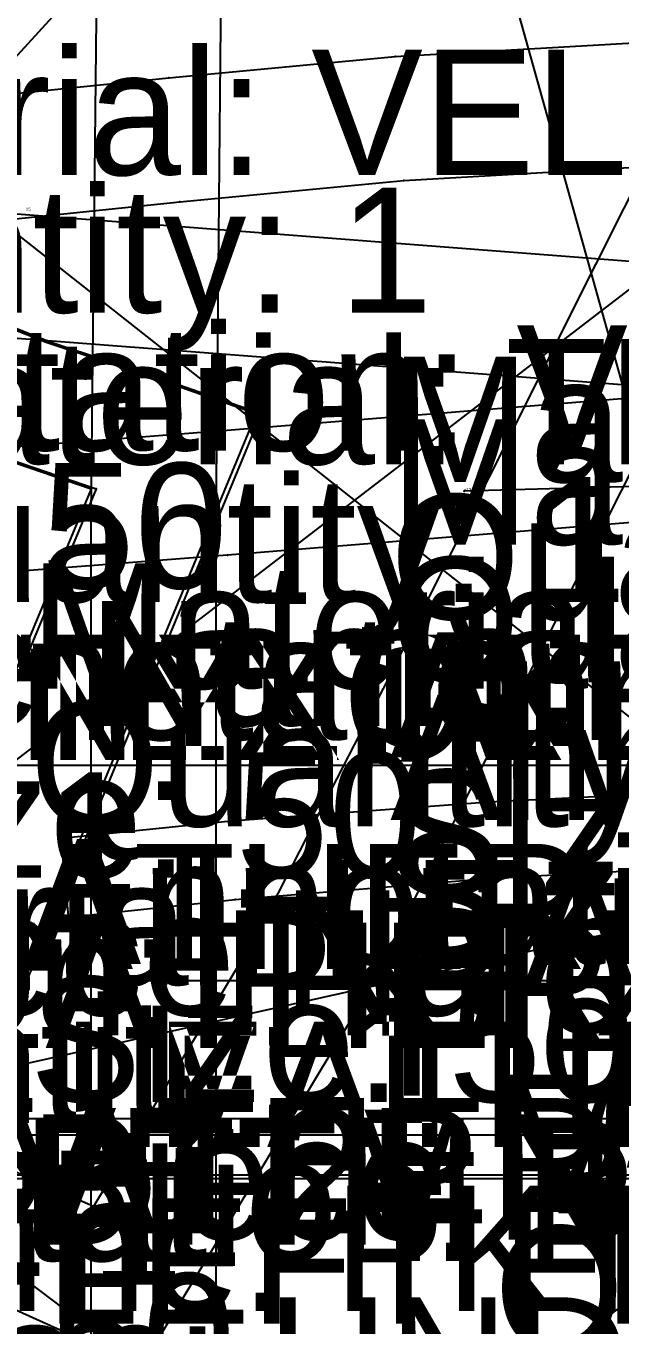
# Model space of a CAD drawing. Header units: metres. Extents: x -978 to 4188, y -881 to 1095.
# Drawn here: x 15.6 to 63.1, y -45.2 to 58.5 of the extents above; entities that cross this region are included whole.
import ezdxf

# ---------------------------------------------------------------- set-up
doc = ezdxf.new("R2010")
doc.units = ezdxf.units.M

# ---------------------------------------------------------------- blocks, each defined once
blk = doc.blocks.new('SHOULDER BK 1P')
at = {"layer": '1'}
blk.add_lwpolyline([(11.1, 21.35), (10.4, 85.85), (10.4, 123.05), (10.4, 160.25), (11.1, 224.75)], dxfattribs=at)
at = {"layer": '14'}
blk.add_lwpolyline([(21, 21.45), (20.4, 85.95), (20.4, 123.05), (20.4, 160.15), (21, 224.65), (21.2, 276.15), (21.4, 296.95), (21.4, 365.55)], dxfattribs=at)
at = {"layer": '2'}
for p in [(10.4, 160.25), (20.4, 160.15), (10.4, 123.05), (10.4, 123.05), (20.4, 123.05)]:
    blk.add_point(p, dxfattribs=at)
at = {"layer": '4'}
blk.add_point((10.4, 123.05, 2.5), dxfattribs=at)
at = {"layer": '5'}
blk.add_line((144.1, 123.05), (10.5, 123.05), dxfattribs=at)
at = {"layer": '7'}
blk.add_line((144.1, 123.05), (10.5, 123.05), dxfattribs=at)
at = {"layer": '84'}
blk.add_lwpolyline([(11.1, 21.35), (10.4, 85.85), (10.4, 123.05), (10.4, 160.25), (11.1, 224.75)], dxfattribs=at)
at = {"layer": '87'}
blk.add_lwpolyline([(21, 21.45), (20.4, 85.95), (20.4, 123.05), (20.4, 160.15), (21, 224.65), (21.2, 276.15), (21.4, 296.95), (21.4, 365.55)], dxfattribs=at)
at = {"layer": '2'}
for p in [(10.4, 160.25), (10.4, 123.05)]:
    blk.add_text('#8', height=0.25, dxfattribs=at).set_placement(p)
blk = doc.blocks.new('BACK 2P')
at = {"layer": '1'}
blk.add_text('Annotation: BACK 2P', height=10, dxfattribs=at).set_placement((5.6, -88.4))
blk = doc.blocks.new('BTTM BK 2P')
at = {"layer": '1'}
for s, p in [('Material: LEATHER', (5.6, -66.4)), ('Annotation: BTTM BK 2P', (5.6, -88.4))]:
    blk.add_text(s, height=10, dxfattribs=at).set_placement(p)
blk = doc.blocks.new('OUTSIDE LACE BK 2P')
at = {"layer": '1'}
blk.add_text('Material: LEATHER', height=10, dxfattribs=at).set_placement((5.6, -66.4))
blk = doc.blocks.new('VELLUTO INSIDE LACE BK 2P')
at = {"layer": '1'}
blk.add_text('Material: VELLUTO', height=10, dxfattribs=at).set_placement((5.6, -66.4))
blk = doc.blocks.new('SHOULDER FRONT 2P')
at = {"layer": '1'}
blk.add_lwpolyline([(117.9, 108.15), (93.4, 59.25), (76.3, 25.35), (70.8, 14.65), (66.1, 5.35), (56.7, -10.25), (48.2, -24.25), (22.5, -12.65), (1.8, -3.65), (-12.9, 2.25), (-23.4, 5.95), (-3.4, 44.95), (4.6, 60.75), (12.9, 76.95), (35.4, 120.85)], dxfattribs=at)
at = {"layer": '14'}
blk.add_lwpolyline([(69.2, 164.85), (74.9, 161.05), (84.8, 154.85), (96.3, 148.15), (107.7, 142.05), (117.3, 137.45), (121.8, 135.55), (109.3, 113.05), (84.5, 63.75), (67.5, 29.85), (62, 19.15), (57.4, 10.15), (48.2, -5.15), (44.4, -11.45), (26.5, -3.55), (5.6, 5.55), (-9.4, 11.55), (5.5, 40.45), (13.5, 56.25), (21.7, 72.45), (44.2, 116.35), (69.2, 164.85)], dxfattribs=at)
at = {"layer": '2'}
for p in [(57.4, 10.15), (66.1, 5.35), (66.1, 5.35), (44.4, -11.45)]:
    blk.add_point(p, dxfattribs=at)
at = {"layer": '3'}
for p in [(84.5, 63.75), (67.5, 29.85), (76.3, 25.35), (62, 19.15), (70.8, 14.65), (48.2, -5.15), (56.7, -10.25)]:
    blk.add_point(p, dxfattribs=at)
at = {"layer": '4'}
blk.add_point((66.1, 5.35, 2.5), dxfattribs=at)
at = {"layer": '84'}
blk.add_lwpolyline([(117.9, 108.15), (93.4, 59.25), (76.3, 25.35), (70.8, 14.65), (66.1, 5.35), (56.7, -10.25), (48.2, -24.25), (22.5, -12.65), (1.8, -3.65), (-12.9, 2.25), (-23.4, 5.95), (-3.4, 44.95), (4.6, 60.75), (12.9, 76.95), (35.4, 120.85)], dxfattribs=at)
at = {"layer": '87'}
blk.add_lwpolyline([(69.2, 164.85), (74.9, 161.05), (84.8, 154.85), (96.3, 148.15), (107.7, 142.05), (117.3, 137.45), (121.8, 135.55), (109.3, 113.05), (84.5, 63.75), (67.5, 29.85), (62, 19.15), (57.4, 10.15), (48.2, -5.15), (44.4, -11.45), (26.5, -3.55), (5.6, 5.55), (-9.4, 11.55), (5.5, 40.45), (13.5, 56.25), (21.7, 72.45), (44.2, 116.35), (69.2, 164.85)], dxfattribs=at)
blk = doc.blocks.new('LEFT FRONT 1P')
at = {"layer": '1'}
for s, p in [('Material: LEATHER', (5.6, -66.4)), ('Annotation: LEFT FRONT 1P', (5.6, -88.4))]:
    blk.add_text(s, height=10, dxfattribs=at).set_placement(p)
blk = doc.blocks.new('LEFT BTTM FRONT 1P')
at = {"layer": '1'}
blk.add_lwpolyline([(72.1, 209.15), (87, 210.65), (105.1, 212.35), (145.1, 214.65), (187.5, 216.05)], dxfattribs=at)
at = {"layer": '14'}
blk.add_lwpolyline([(73.2, 199.25), (87.9, 200.75), (105.8, 202.45), (145.5, 204.75), (187.7, 206.15), (202.7, 206.55), (203.5, 187.95), (206, 153.65), (209.8, 113.05), (211.9, 91.95), (220.6, 17.95)], dxfattribs=at)
at = {"layer": '2'}
for p in [(110.6, 177.65), (78.4, 149.95), (79, 143.75), (79, 143.65)]:
    blk.add_point(p, dxfattribs=at)
at = {"layer": '3'}
for p in [(105.1, 212.35), (87, 210.65), (105.8, 202.45), (87.9, 200.75), (112.6, 152.85), (92, 151.35), (112.8, 146.75), (92.3, 145.05)]:
    blk.add_point(p, dxfattribs=at)
at = {"layer": '5'}
blk.add_line((128.4, 123.05), (26.1, 123.05), dxfattribs=at)
at = {"layer": '7'}
blk.add_line((145.8, 122.75), (2.2, 122.75), dxfattribs=at)
at = {"layer": '8'}
for points in [[(204, 180.85), (201.1, 180.65), (154.5, 178.85), (110.6, 177.65)], [(79, 143.75), (78.4, 149.95), (92, 151.35), (112.6, 152.85), (148, 154.65), (200.4, 156.45), (205.7, 156.65)], [(79, 143.65), (92.3, 145.05), (112.8, 146.75), (148.1, 148.65), (200.5, 150.55), (206.2, 150.75)]]:
    blk.add_lwpolyline(points, dxfattribs=at)
at = {"layer": '84'}
blk.add_lwpolyline([(72.1, 209.15), (87, 210.65), (105.1, 212.35), (145.1, 214.65), (187.5, 216.05)], dxfattribs=at)
at = {"layer": '85'}
for points in [[(204, 180.85), (201.1, 180.65), (154.5, 178.85), (110.6, 177.65)], [(79, 143.75), (78.4, 149.95), (92, 151.35), (112.6, 152.85), (148, 154.65), (200.4, 156.45), (205.7, 156.65)], [(79, 143.65), (92.3, 145.05), (112.8, 146.75), (148.1, 148.65), (200.5, 150.55), (206.2, 150.75)]]:
    blk.add_lwpolyline(points, dxfattribs=at)
at = {"layer": '87'}
blk.add_lwpolyline([(73.2, 199.25), (87.9, 200.75), (105.8, 202.45), (145.5, 204.75), (187.7, 206.15), (202.7, 206.55), (203.5, 187.95), (206, 153.65), (209.8, 113.05), (211.9, 91.95), (220.6, 17.95)], dxfattribs=at)
at = {"layer": '15'}
blk.add_text('BACK STITCH', height=5.6182, rotation=180, dxfattribs=at).set_placement((171.7, 146.75))
at = {"layer": '2'}
for p in [(110.6, 177.65), (78.4, 149.95), (79, 143.75), (79, 143.65)]:
    blk.add_text('#13', height=0.25, dxfattribs=at).set_placement(p)
blk = doc.blocks.new('UP HIGH POCKET FLAP 2P')
at = {"layer": '1'}
blk.add_lwpolyline([(108, 149.25), (108, 3.85), (44.8, 3.85), (24.7, 75.55), (45.1, 150.75), (76.4, 150.05), (108, 149.25)], close=True, dxfattribs=at)
at = {"layer": '84'}
blk.add_lwpolyline([(108, 149.25), (108, 3.85), (44.8, 3.85), (24.7, 75.55), (45.1, 150.75), (76.4, 150.05), (108, 149.25)], close=True, dxfattribs=at)
blk = doc.blocks.new('VELLUTO UNDER HIGH POCKET FLAP 2P')
at = {"layer": '1'}
blk.add_lwpolyline([(108, 149.25), (108, 3.85), (44.8, 3.85), (24.7, 75.55), (45.1, 150.75), (76.4, 150.05), (108, 149.25)], close=True, dxfattribs=at)
at = {"layer": '84'}
blk.add_lwpolyline([(108, 149.25), (108, 3.85), (44.8, 3.85), (24.7, 75.55), (45.1, 150.75), (76.4, 150.05), (108, 149.25)], close=True, dxfattribs=at)
blk = doc.blocks.new('HIGH POCKET 2P')
at = {"layer": '1'}
blk.add_lwpolyline([(161, 166.15), (162.5, 13.05), (130.6, 15.75), (85.7, 12.05), (52.1, 9.35), (28.7, 7.55), (21.6, 7.05), (15.7, 6.95), (11.2, 7.25), (7.6, 8.150001), (5, 9.05), (2.5, 10.15), (-0.4, 11.75), (-8.400001, 16.35), (-11.6, 23.05), (-14.8, 28.05), (-17.1, 32.95), (-18.7, 37.55), (-19.8, 42.95), (-20.1, 48.55), (-20.4, 53.95)], dxfattribs=at)
at = {"layer": '14'}
blk.add_lwpolyline([(129.3, 151.25), (130.4, 25.75), (84.9, 21.95), (51.4, 19.25), (28, 17.45), (21.2, 16.95), (16, 16.85), (12.7, 17.05), (10.4, 17.75), (8.6, 18.35), (6.9, 19.05), (4.5, 20.45), (-0.6, 23.25), (-2.9, 27.85), (-6.1, 32.85), (-7.9, 36.65), (-9.1, 40.15), (-10, 44.15), (-10.2, 49.05), (-10.4, 54.25)], dxfattribs=at)
at = {"layer": '3'}
for p in [(51.4, 19.25), (52.1, 9.35)]:
    blk.add_point(p, dxfattribs=at)
at = {"layer": '84'}
blk.add_lwpolyline([(161, 166.15), (162.5, 13.05), (130.6, 15.75), (85.7, 12.05), (52.1, 9.35), (28.7, 7.55), (21.6, 7.05), (15.7, 6.95), (11.2, 7.25), (7.6, 8.150001), (5, 9.05), (2.5, 10.15), (-0.4, 11.75), (-8.400001, 16.35), (-11.6, 23.05), (-14.8, 28.05), (-17.1, 32.95), (-18.7, 37.55), (-19.8, 42.95), (-20.1, 48.55), (-20.4, 53.95)], dxfattribs=at)
at = {"layer": '87'}
blk.add_lwpolyline([(129.3, 151.25), (130.4, 25.75), (84.9, 21.95), (51.4, 19.25), (28, 17.45), (21.2, 16.95), (16, 16.85), (12.7, 17.05), (10.4, 17.75), (8.6, 18.35), (6.9, 19.05), (4.5, 20.45), (-0.6, 23.25), (-2.9, 27.85), (-6.1, 32.85), (-7.9, 36.65), (-9.1, 40.15), (-10, 44.15), (-10.2, 49.05), (-10.4, 54.25)], dxfattribs=at)
blk = doc.blocks.new('LINING HIGH POCKET 2P')
at = {"layer": '1'}
blk.add_lwpolyline([(119.3, 162.45), (120.8, 15.05), (120.8, 15.05), (85.7, 12.05), (52.1, 9.35), (28.7, 7.55), (21.6, 7.05), (15.7, 6.95), (11.2, 7.25), (7.6, 8.150001), (5, 9.05), (2.5, 10.15), (-0.4, 11.75), (-8.400001, 16.35), (-11.6, 23.05), (-14.8, 28.05), (-17.1, 32.95), (-18.7, 37.55), (-19.8, 42.95), (-20.1, 48.55), (-20.4, 53.95)], dxfattribs=at)
at = {"layer": '14'}
blk.add_lwpolyline([(110.8, 24.25), (84.9, 21.95), (51.4, 19.25), (28, 17.45), (21.2, 16.95), (16, 16.85), (12.7, 17.05), (10.4, 17.75), (8.6, 18.35), (6.9, 19.05), (4.5, 20.45), (-0.6, 23.25), (-2.9, 27.85), (-6.1, 32.85), (-7.9, 36.65), (-9.1, 40.15), (-10, 44.15), (-10.2, 49.05), (-10.4, 54.25)], dxfattribs=at)
at = {"layer": '3'}
for p in [(51.4, 19.25), (52.1, 9.35)]:
    blk.add_point(p, dxfattribs=at)
at = {"layer": '84'}
blk.add_lwpolyline([(119.3, 162.45), (120.8, 15.05), (120.8, 15.05), (85.7, 12.05), (52.1, 9.35), (28.7, 7.55), (21.6, 7.05), (15.7, 6.95), (11.2, 7.25), (7.6, 8.150001), (5, 9.05), (2.5, 10.15), (-0.4, 11.75), (-8.400001, 16.35), (-11.6, 23.05), (-14.8, 28.05), (-17.1, 32.95), (-18.7, 37.55), (-19.8, 42.95), (-20.1, 48.55), (-20.4, 53.95)], dxfattribs=at)
at = {"layer": '87'}
blk.add_lwpolyline([(110.8, 24.25), (84.9, 21.95), (51.4, 19.25), (28, 17.45), (21.2, 16.95), (16, 16.85), (12.7, 17.05), (10.4, 17.75), (8.6, 18.35), (6.9, 19.05), (4.5, 20.45), (-0.6, 23.25), (-2.9, 27.85), (-6.1, 32.85), (-7.9, 36.65), (-9.1, 40.15), (-10, 44.15), (-10.2, 49.05), (-10.4, 54.25)], dxfattribs=at)
blk = doc.blocks.new('VELLUTO FACING INSIDE RIGHT 1P')
at = {"layer": '2'}
blk.add_text('#5', height=0.25, dxfattribs=at).set_placement((381.9, 42.65))
blk = doc.blocks.new('UP SLEEVE 2P')
at = {"layer": '1'}
blk.add_lwpolyline([(300.9, 96.35), (294.4, 89.25), (286.7, 81.85), (278, 74.35), (269.7, 67.95), (263.2, 63.35), (258.2, 60.15), (247.5, 53.35), (239, 47.95), (232.5, 43.95), (220.5, 37.15), (208.4, 29.45), (196.8, 20.75), (186.8, 11.75), (178.7, 1.95), (171.7, -9.55), (166, -21.35), (162.4, -30.65), (160.7, -36.75), (104.3, -26.05)], dxfattribs=at)
at = {"layer": '84'}
blk.add_lwpolyline([(300.9, 96.35), (294.4, 89.25), (286.7, 81.85), (278, 74.35), (269.7, 67.95), (263.2, 63.35), (258.2, 60.15), (247.5, 53.35), (239, 47.95), (232.5, 43.95), (220.5, 37.15), (208.4, 29.45), (196.8, 20.75), (186.8, 11.75), (178.7, 1.95), (171.7, -9.55), (166, -21.35), (162.4, -30.65), (160.7, -36.75), (104.3, -26.05)], dxfattribs=at)
blk = doc.blocks.new('UNDER SLEEVE 2P')
at = {"layer": '1'}
blk.add_text('Annotation: UNDER SLEEVE 2P', height=10, dxfattribs=at).set_placement((5.6, -88.4))
blk = doc.blocks.new('UNDR SLV 2P')
at = {"layer": '1'}
for s, p in [('Material: LEATHER', (5.6, -66.4)), ('Quantity: 1', (5.6, -77.4)), ('Annotation: UNDR SLV 2P', (5.6, -88.4))]:
    blk.add_text(s, height=10, dxfattribs=at).set_placement(p)
blk = doc.blocks.new('PATCH SLEEVE 2P')
at = {"layer": '1'}
for s, p in [('Material: LEATHER', (5.6, -66.4)), ('Quantity: 1', (5.6, -77.4)), ('Annotation: PATCH SLEEVE 2P', (5.6, -88.4)), ('Size: 50', (5.6, -99.4))]:
    blk.add_text(s, height=10, dxfattribs=at).set_placement(p)
blk = doc.blocks.new('UP WRIST 2P')
at = {"layer": '1'}
for s, p in [('Material: LEATHER', (5.6, -66.4)), ('Quantity: 1', (5.6, -77.4))]:
    blk.add_text(s, height=10, dxfattribs=at).set_placement(p)
blk = doc.blocks.new('VELLUTO UNDER WRIST 2P')
at = {"layer": '1'}
for s, p in [('Material: VELLUTO', (5.6, -66.4)), ('Quantity: 1', (5.6, -77.4))]:
    blk.add_text(s, height=10, dxfattribs=at).set_placement(p)
blk = doc.blocks.new('LNN PKT INSIDE 2P')
at = {"layer": '1'}
blk.add_lwpolyline([(222.5, -0.25), (57.2, -0.25), (-153.1, -0.25), (-153.1, 22.05), (-153.1, 158.15), (-152.9, 179.35), (57.2, 179.05), (222.5, 179.05), (222.5, 109.05), (222.5, -0.25)], close=True, dxfattribs=at)
at = {"layer": '84'}
blk.add_lwpolyline([(222.5, -0.25), (57.2, -0.25), (-153.1, -0.25), (-153.1, 22.05), (-153.1, 158.15), (-152.9, 179.35), (57.2, 179.05), (222.5, 179.05), (222.5, 109.05), (222.5, -0.25)], close=True, dxfattribs=at)
blk = doc.blocks.new('INSIDE HIGH PKT FLAP 2P')
at = {"layer": '1'}
for s, p in [('Material: LEATHER', (5.6, -66.4)), ('Quantity: 1', (5.6, -77.4)), ('Annotation: INSIDE HIGH PKT FLAP 2P', (5.6, -88.4)), ('Size: 50', (5.6, -99.4)), ('Piece Name: INSIDE HIGH PKT FLAP 2P', (5.6, -110.4))]:
    blk.add_text(s, height=10, dxfattribs=at).set_placement(p)
blk = doc.blocks.new('INS PKT LEFT 1P')
at = {"layer": '1'}
for s, p in [('Material: LEATHER', (5.6, -66.4)), ('Quantity: 1', (5.6, -77.4)), ('Annotation: INS PKT LEFT 1P', (5.6, -88.4)), ('Size: 50', (5.6, -99.4)), ('Piece Name: INS PKT LEFT 1P', (5.6, -110.4))]:
    blk.add_text(s, height=10, dxfattribs=at).set_placement(p)
blk = doc.blocks.new('LNN INS PKT LEFT 1P')
at = {"layer": '1'}
for s, p in [('Material: LINING', (5.6, -66.4)), ('Quantity: 1', (5.6, -77.4)), ('Annotation: LNN INS PKT LEFT 1P', (5.6, -88.4)), ('Size: 50', (5.6, -99.4)), ('Piece Name: LNN INS PKT LEFT 1P', (5.6, -110.4))]:
    blk.add_text(s, height=10, dxfattribs=at).set_placement(p)
blk = doc.blocks.new('VELLUTO INSIDE PKT FLAP 2P')
at = {"layer": '1'}
for s, p in [('Material: TEXTILE', (5.6, -66.4)), ('Quantity: 1', (5.6, -77.4)), ('Annotation: VELLUTO INSIDE PKT FLAP 2P', (5.6, -88.4)), ('Size: 50', (5.6, -99.4)), ('Piece Name: VELLUTO INSIDE PKT FLAP 2P', (5.6, -110.4))]:
    blk.add_text(s, height=10, dxfattribs=at).set_placement(p)
blk = doc.blocks.new('VELLUTO INSIDE PKT1P')
at = {"layer": '1'}
for s, p in [('Material: TEXTILE', (5.6, -66.4)), ('Quantity: 1', (5.6, -77.4)), ('Annotation: VELLUTO INSIDE PKT1P', (5.6, -88.4)), ('Size: 50', (5.6, -99.4)), ('Piece Name: VELLUTO INSIDE PKT1P', (5.6, -110.4))]:
    blk.add_text(s, height=10, dxfattribs=at).set_placement(p)
blk = doc.blocks.new('DETACHABLE REV NYLON BK 1P')
at = {"layer": '8'}
for points in [[(385.9, 276.75), (66.1, 31.45)], [(393.4, 123.05), (201.4, 274.35)], [(418.8, 222.25), (100, -25.15)], [(427.3, 18.45), (163, 218.45)]]:
    blk.add_lwpolyline(points, dxfattribs=at)
at = {"layer": '85'}
for points in [[(385.9, 276.75), (66.1, 31.45)], [(393.4, 123.05), (201.4, 274.35)], [(418.8, 222.25), (100, -25.15)], [(427.3, 18.45), (163, 218.45)]]:
    blk.add_lwpolyline(points, dxfattribs=at)
blk = doc.blocks.new('DETACHABLE REV NYLON FRNT 2P')
at = {"layer": '1'}
blk.add_lwpolyline([(268, 149.85), (278.8, 140.65), (291.2, 132.75), (304.1, 125.85), (316.8, 119.95), (327.9, 115.55), (337, 112.55), (344.7, 109.85), (328.8, 71.45), (315.4, 39.05), (305.5, 14.15), (298, -5.25), (286.4, -35.05), (262.9, -24.05), (241.3, -14.95), (222.2, -8.55), (205, -4.55), (188.4, -1.55), (171.6, 0.95)], dxfattribs=at)
at = {"layer": '14'}
blk.add_lwpolyline([(234.3, 192.85), (235.6, 185.15), (238.1, 175.95), (243.2, 165.25), (251.1, 153.85), (261.1, 142.75), (272.9, 132.65), (286.2, 124.15), (299.6, 116.95), (312.9, 110.85), (324.5, 106.25), (331.5, 103.85), (319.6, 75.25), (306.2, 42.75), (296.2, 17.75), (288.7, -1.65), (277.4, -30.75), (262.9, -24.05), (241.3, -14.95), (222.2, -8.55), (205, -4.55), (188.4, -1.55), (171.6, 0.95)], dxfattribs=at)
at = {"layer": '2'}
for p in [(344.7, 109.85), (331.5, 103.85)]:
    blk.add_point(p, dxfattribs=at)
at = {"layer": '3'}
for p in [(327.9, 115.55), (337, 112.55), (328.8, 71.45)]:
    blk.add_point(p, dxfattribs=at)
at = {"layer": '84'}
blk.add_lwpolyline([(268, 149.85), (278.8, 140.65), (291.2, 132.75), (304.1, 125.85), (316.8, 119.95), (327.9, 115.55), (337, 112.55), (344.7, 109.85), (328.8, 71.45), (315.4, 39.05), (305.5, 14.15), (298, -5.25), (286.4, -35.05), (262.9, -24.05), (241.3, -14.95), (222.2, -8.55), (205, -4.55), (188.4, -1.55), (171.6, 0.95)], dxfattribs=at)
at = {"layer": '87'}
blk.add_lwpolyline([(234.3, 192.85), (235.6, 185.15), (238.1, 175.95), (243.2, 165.25), (251.1, 153.85), (261.1, 142.75), (272.9, 132.65), (286.2, 124.15), (299.6, 116.95), (312.9, 110.85), (324.5, 106.25), (331.5, 103.85), (319.6, 75.25), (306.2, 42.75), (296.2, 17.75), (288.7, -1.65), (277.4, -30.75), (262.9, -24.05), (241.3, -14.95), (222.2, -8.55), (205, -4.55), (188.4, -1.55), (171.6, 0.95)], dxfattribs=at)
at = {"layer": '2'}
blk.add_text('#5', height=0.25, dxfattribs=at).set_placement((344.7, 109.85))
blk = doc.blocks.new('DETACHABLE REV TXT FRNT 2P')
at = {"layer": '1'}
blk.add_lwpolyline([(268, 149.85), (278.8, 140.65), (291.2, 132.75), (304.1, 125.85), (316.8, 119.95), (327.9, 115.55), (337, 112.55), (344.7, 109.85), (328.8, 71.45), (315.4, 39.05), (305.5, 14.15), (298, -5.25), (286.4, -35.05), (262.9, -24.05), (241.3, -14.95), (222.2, -8.55), (205, -4.55), (188.4, -1.55), (171.6, 0.95)], dxfattribs=at)
at = {"layer": '14'}
blk.add_lwpolyline([(234.3, 192.85), (235.6, 185.15), (238.1, 175.95), (243.2, 165.25), (251.1, 153.85), (261.1, 142.75), (272.9, 132.65), (286.2, 124.15), (299.6, 116.95), (312.9, 110.85), (324.5, 106.25), (331.5, 103.85), (319.6, 75.25), (306.2, 42.75), (296.2, 17.75), (288.7, -1.65), (277.4, -30.75), (262.9, -24.05), (241.3, -14.95), (222.2, -8.55), (205, -4.55), (188.4, -1.55), (171.6, 0.95)], dxfattribs=at)
at = {"layer": '2'}
for p in [(344.7, 109.85), (331.5, 103.85)]:
    blk.add_point(p, dxfattribs=at)
at = {"layer": '3'}
for p in [(327.9, 115.55), (337, 112.55), (328.8, 71.45)]:
    blk.add_point(p, dxfattribs=at)
at = {"layer": '84'}
blk.add_lwpolyline([(268, 149.85), (278.8, 140.65), (291.2, 132.75), (304.1, 125.85), (316.8, 119.95), (327.9, 115.55), (337, 112.55), (344.7, 109.85), (328.8, 71.45), (315.4, 39.05), (305.5, 14.15), (298, -5.25), (286.4, -35.05), (262.9, -24.05), (241.3, -14.95), (222.2, -8.55), (205, -4.55), (188.4, -1.55), (171.6, 0.95)], dxfattribs=at)
at = {"layer": '87'}
blk.add_lwpolyline([(234.3, 192.85), (235.6, 185.15), (238.1, 175.95), (243.2, 165.25), (251.1, 153.85), (261.1, 142.75), (272.9, 132.65), (286.2, 124.15), (299.6, 116.95), (312.9, 110.85), (324.5, 106.25), (331.5, 103.85), (319.6, 75.25), (306.2, 42.75), (296.2, 17.75), (288.7, -1.65), (277.4, -30.75), (262.9, -24.05), (241.3, -14.95), (222.2, -8.55), (205, -4.55), (188.4, -1.55), (171.6, 0.95)], dxfattribs=at)
at = {"layer": '2'}
blk.add_text('#5', height=0.25, dxfattribs=at).set_placement((344.7, 109.85))
blk = doc.blocks.new('VELLUTO PKT X DETACHABLE 4P')
at = {"layer": '1'}
for s, p in [('Material: VELLUTO', (5.6, -66.4)), ('Quantity: 1', (5.6, -77.4)), ('Annotation: VELLUTO PKT X DETACHABLE 4P', (5.6, -88.4)), ('Size: 50', (5.6, -99.4)), ('Piece Name: VELLUTO PKT X DETACHABLE 4P', (5.6, -110.4))]:
    blk.add_text(s, height=10, dxfattribs=at).set_placement(p)
blk = doc.blocks.new('LINING PKT X DETACHABLE8P')
at = {"layer": '1'}
blk.add_lwpolyline([(195.2, 85.35), (199.6, 75.05), (203.3, 65.35), (206.5, 55.45), (209.5, 45.35), (214.3, 26.45), (214.3, 26.45), (190.4, 21.85), (33, -13.25), (9.5, -18.85), (1.6, -7.05), (-14.6, 16.55), (-25.3, 32.55), (-34.6, 47.85), (-38.7, 55.45), (-42.2, 62.75), (-45.2, 70.25), (-47.6, 77.65)], dxfattribs=at)
at = {"layer": '84'}
blk.add_lwpolyline([(195.2, 85.35), (199.6, 75.05), (203.3, 65.35), (206.5, 55.45), (209.5, 45.35), (214.3, 26.45), (214.3, 26.45), (190.4, 21.85), (33, -13.25), (9.5, -18.85), (1.6, -7.05), (-14.6, 16.55), (-25.3, 32.55), (-34.6, 47.85), (-38.7, 55.45), (-42.2, 62.75), (-45.2, 70.25), (-47.6, 77.65)], dxfattribs=at)
blk = doc.blocks.new('PKT X DETACHABLE NYLON 2Pz')
at = {"layer": '1'}
for s, p in [('Material: NYLON', (5.6, -66.4)), ('Quantity: 1', (5.6, -77.4)), ('Annotation: PKT X DETACHABLE NYLON 2Pz', (5.6, -88.4)), ('Piece Name: PKT X DETACHABLE NYLON 2Pz', (5.6, -110.4))]:
    blk.add_text(s, height=10, dxfattribs=at).set_placement(p)
blk = doc.blocks.new('PKT X DETACHABLE txt 2Pz')
at = {"layer": '1'}
for s, p in [('Material: TEXTILE', (5.6, -66.4)), ('Quantity: 1', (5.6, -77.4)), ('Annotation: PKT X DETACHABLE txt 2Pz', (5.6, -88.4)), ('Piece Name: PKT X DETACHABLE txt 2Pz', (5.6, -110.4))]:
    blk.add_text(s, height=10, dxfattribs=at).set_placement(p)
blk = doc.blocks.new('RIGHT FRONT 1P')
at = {"layer": '1'}
blk.add_lwpolyline([(13.2, 200.05), (175.1, 187.55), (172.9, 179.25), (171.7, 172.65), (171.2, 166.45), (171.8, 160.55), (173.8, 153.15), (176.6, 144.95), (180.5, 136.95), (186.2, 129.75), (193.9, 123.25), (202.7, 117.65), (212.8, 113.25), (223.4, 109.75), (235.1, 107.75), (240.7, 106.95), (247.5, 106.85), (254.8, 106.75), (264.8, 107.15), (269.6, 107.55), (275.6, 108.45), (282.2, 109.85), (291.1, 111.95)], dxfattribs=at)
at = {"layer": '14'}
blk.add_lwpolyline([(12.5, 190.15), (162.6, 178.65), (161.8, 173.85), (161.3, 166.35), (162, 158.75), (164.3, 150.25), (167.4, 141.15), (172.1, 131.65), (179.1, 122.85), (188, 115.25), (198.1, 108.95), (209.3, 104.05), (221, 100.15), (233.6, 97.95), (239.9, 97.15), (247.4, 96.95), (254.9, 96.85), (264.8, 97.25), (270.7, 97.75), (277.3, 98.75), (284.3, 100.15), (293.6, 102.35)], dxfattribs=at)
at = {"layer": '5'}
blk.add_line((142, 123.05), (12.5, 123.05), dxfattribs=at)
at = {"layer": '7'}
blk.add_line((157.3, 121.75), (13.8, 121.75), dxfattribs=at)
at = {"layer": '84'}
blk.add_lwpolyline([(13.2, 200.05), (175.1, 187.55), (172.9, 179.25), (171.7, 172.65), (171.2, 166.45), (171.8, 160.55), (173.8, 153.15), (176.6, 144.95), (180.5, 136.95), (186.2, 129.75), (193.9, 123.25), (202.7, 117.65), (212.8, 113.25), (223.4, 109.75), (235.1, 107.75), (240.7, 106.95), (247.5, 106.85), (254.8, 106.75), (264.8, 107.15), (269.6, 107.55), (275.6, 108.45), (282.2, 109.85), (291.1, 111.95)], dxfattribs=at)
at = {"layer": '87'}
blk.add_lwpolyline([(12.5, 190.15), (162.6, 178.65), (161.8, 173.85), (161.3, 166.35), (162, 158.75), (164.3, 150.25), (167.4, 141.15), (172.1, 131.65), (179.1, 122.85), (188, 115.25), (198.1, 108.95), (209.3, 104.05), (221, 100.15), (233.6, 97.95), (239.9, 97.15), (247.4, 96.95), (254.9, 96.85), (264.8, 97.25), (270.7, 97.75), (277.3, 98.75), (284.3, 100.15), (293.6, 102.35)], dxfattribs=at)
blk = doc.blocks.new('RIGHT BTTM FRONT 1P')
at = {"layer": '1'}
blk.add_text('Material: LEATHER', height=10, dxfattribs=at).set_placement((5.6, -66.4))

msp = doc.modelspace()

# ---------------------------------------------------------------- block references
at = {"layer": '1'}
for name, p in [('LEFT FRONT 1P', (-59.8, 43.35)), ('RIGHT BTTM FRONT 1P', (-60, 29.35)), ('UP WRIST 2P', (47.4, 30.15)), ('VELLUTO UNDER WRIST 2P', (47.4, 30.15)), ('BTTM BK 2P', (-61.7, 49.65)), ('BACK 2P', (-107.2, 47.15)), ('INSIDE HIGH PKT FLAP 2P', (39.1, 83.55)), ('VELLUTO INSIDE PKT FLAP 2P', (39.1, 88.55)), ('VELLUTO INSIDE PKT1P', (-6.7, 89.95)), ('UNDER SLEEVE 2P', (-148.5, 50.55)), ('VELLUTO PKT X DETACHABLE 4P', (-22.2, 113.05)), ('INS PKT LEFT 1P', (10.3, 72.05)), ('LNN INS PKT LEFT 1P', (10.3, 72.05)), ('UP SLEEVE 2P', (-282.9, -36.75)), ('PATCH SLEEVE 2P', (-21.6, 48.35)), ('DETACHABLE REV NYLON BK 1P', (-249, -183.15)), ('PKT X DETACHABLE NYLON 2Pz', (-45.7, 66.35)), ('PKT X DETACHABLE txt 2Pz', (-45.7, 66.35)), ('SHOULDER BK 1P', (10.4, -140.75)), ('UNDR SLV 2P', (-42.1, 35.45)), ('HIGH POCKET 2P', (-20.4, 6.95)), ('LINING HIGH POCKET 2P', (-20.4, 6.95)), ('LNN PKT INSIDE 2P', (-153.1, -0.25)), ('OUTSIDE LACE BK 2P', (46.6, 20.05)), ('VELLUTO INSIDE LACE BK 2P', (46.6, 20.05)), ('VELLUTO FACING INSIDE RIGHT 1P', (-366.3, 1.15)), ('LINING PKT X DETACHABLE8P', (-52.4, -18.85)), ('SHOULDER FRONT 2P', (-23.4, -24.25)), ('UP HIGH POCKET FLAP 2P', (24.7, 3.85)), ('VELLUTO UNDER HIGH POCKET FLAP 2P', (24.7, 3.85)), ('DETACHABLE REV NYLON FRNT 2P', (-310.7, -82.25)), ('DETACHABLE REV TXT FRNT 2P', (-310.3, -82.25)), ('LEFT BTTM FRONT 1P', (-60, -156.25)), ('RIGHT FRONT 1P', (-59.8, -151.75))]:
    msp.add_blockref(name, p, dxfattribs=at)

doc.saveas('drawing.dxf')
